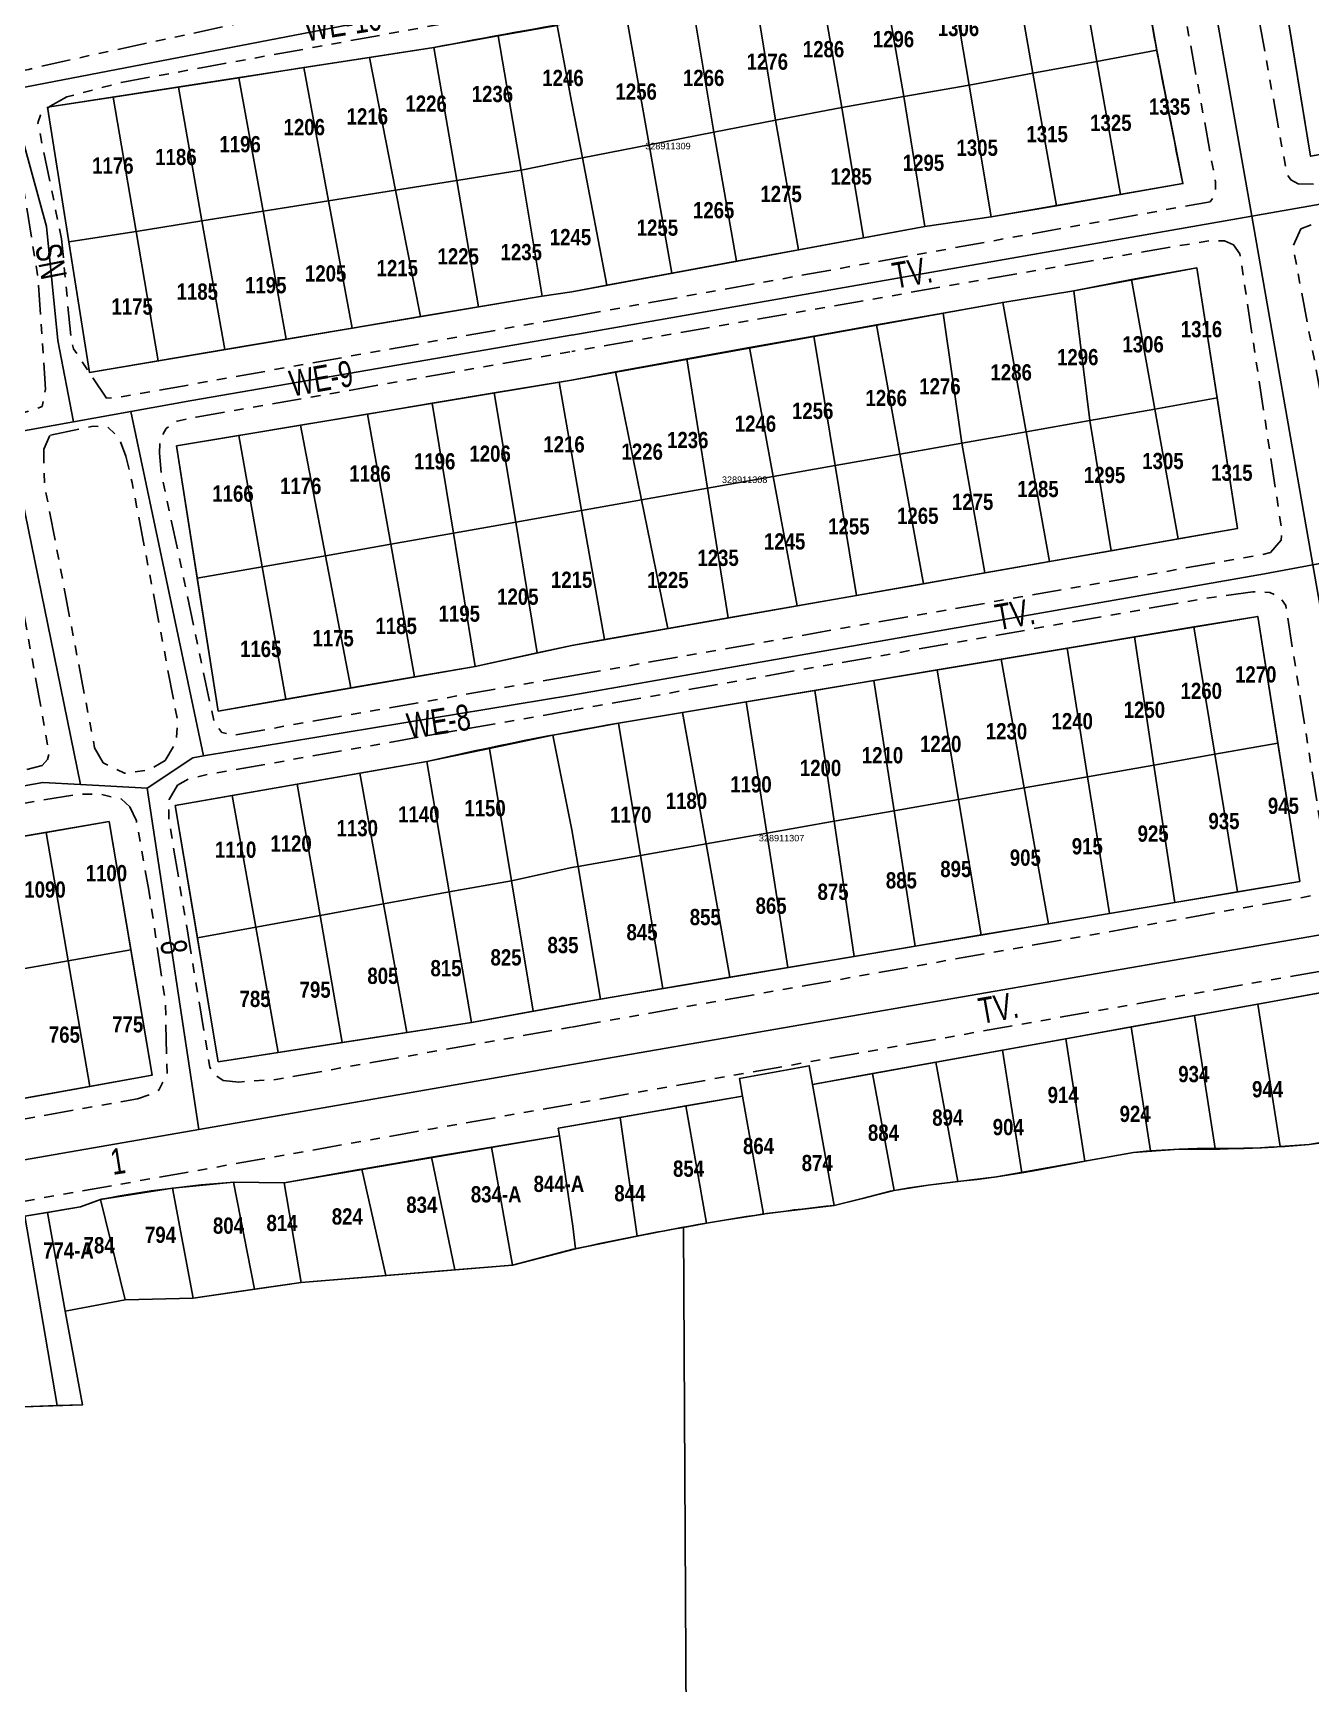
# Model space of a CAD drawing. Extents: x 205316 to 208372, y 4848714 to 4853250.
# Drawn here: x 206872.6 to 207069.4, y 4851710.7 to 4851964.9 of the extents above; entities that cross this region are included whole.
import ezdxf
from ezdxf.enums import TextEntityAlignment as Align

# ---------------------------------------------------------------- set-up
doc = ezdxf.new("R2010")
doc.units = 0
doc.header["$LTSCALE"] = 1.5
doc.header["$MEASUREMENT"] = 0
doc.linetypes.add('TRACO_25', pattern=[8, 3, -1, 1, -1, 1, -1])
for name, color, linetype in [('CD-MALHA-LOTES', 40, 'CONTINUOUS'), ('CD_TXT_QUADRA', 7, 'CONTINUOUS'), ('RU-QUADRAS', 6, 'CONTINUOUS'), ('SV-EIXO-RUA-N-PAV', 6, 'CONTINUOUS'), ('SV-RUA-NAO-PAV-S-GUIA-C-GUIA', 7, 'CONTINUOUS'), ('SV-TXT-RUA-N-PAV-S-GUIA-C-GUIA', 7, 'CONTINUOUS'), ('Th_NmrPort', 7, 'CONTINUOUS')]:
    doc.layers.add(name, color=color, linetype=linetype)
doc.styles.add('ARIAL', font='arial.ttf')
doc.styles.add('ROMANS', font='arial.ttf', dxfattribs={"height": 0.2})
doc.styles.get("Standard").update_dxf_attribs({"font": 'swisscbo.ttf'})

msp = doc.modelspace()

# ---------------------------------------------------------------- linework, layer by layer
at = {"layer": 'CD-MALHA-LOTES', "linetype": 'Continuous'}
for p, q in [((207032.96, 4851979.98), (207036.4, 4851960.5)), ((207013.44, 4851976.52), (207016.74, 4851956.83)), ((207026.57, 4851958.69), (207023.15, 4851978.26)), ((207003.29, 4851974.71), (207006.68, 4851955.11)), ((206993.75, 4851973), (206997.13, 4851953.43)), ((206974.08, 4851969.63), (206977.42, 4851949.59)), ((206983.72, 4851971.21), (206986.94, 4851951.45)), ((206963.86, 4851967.96), (206967.48, 4851947.66)), ((206944.25, 4851964.43), (206934.3, 4851962.65)), ((206953.3, 4851966.05), (206944.25, 4851964.43)), ((206947.75, 4851943.74), (206944.25, 4851964.43)), ((206955.59, 4851954.1), (206953.3, 4851966.05)), ((207066.07, 4851965.74), (207069.32, 4851945.91)), ((206924.43, 4851961.12), (206914.29, 4851959.55)), ((206934.3, 4851962.65), (206924.43, 4851961.12)), ((206928.44, 4851940.68), (206924.43, 4851961.12)), ((206937.85, 4851942.17), (206934.3, 4851962.65)), ((207036.4, 4851960.5), (207045.63, 4851962.25)), ((207049.66, 4851941.69), (207045.63, 4851962.25)), ((206914.29, 4851959.55), (206904.3, 4851958)), ((206918.1, 4851939.04), (206914.29, 4851959.55)), ((207016.74, 4851956.83), (207026.57, 4851958.69)), ((207026.57, 4851958.69), (207036.4, 4851960.5)), ((207026.57, 4851958.69), (207030.19, 4851938.29)), ((207040.03, 4851940.01), (207036.4, 4851960.5)), ((206894.99, 4851956.56), (206884.97, 4851955.01)), ((206904.3, 4851958), (206894.99, 4851956.56)), ((206898.62, 4851935.95), (206894.99, 4851956.56)), ((206908.03, 4851937.44), (206904.3, 4851958)), ((207016.74, 4851956.83), (207006.68, 4851955.11)), ((207016.74, 4851956.83), (207020.14, 4851936.55)), ((206884.97, 4851955.01), (206874.86, 4851953.44)), ((206888.49, 4851934.34), (206884.97, 4851955.01)), ((206957.21, 4851945.66), (206955.59, 4851954.1)), ((207006.68, 4851955.11), (206997.13, 4851953.43)), ((207006.68, 4851955.11), (207009.91, 4851935.11)), ((206874.86, 4851953.44), (206878.13, 4851932.7)), ((206986.94, 4851951.45), (206977.42, 4851949.59)), ((206997.13, 4851953.43), (206986.94, 4851951.45)), ((206986.94, 4851951.45), (206990.48, 4851931.5)), ((207000.48, 4851933.36), (206997.13, 4851953.43)), ((206977.42, 4851949.59), (206967.48, 4851947.66)), ((206977.42, 4851949.59), (206980.94, 4851929.73)), ((206967.48, 4851947.66), (206957.21, 4851945.66)), ((206967.48, 4851947.66), (206970.99, 4851927.89)), ((207069.32, 4851945.91), (207078.72, 4851947.56)), ((206947.75, 4851943.74), (206937.85, 4851942.17)), ((206955.59, 4851945.34), (206947.75, 4851943.74)), ((206951.02, 4851924.37), (206947.75, 4851943.74)), ((206957.21, 4851945.66), (206955.59, 4851945.34)), ((206957.21, 4851945.66), (206960.98, 4851926.03)), ((206928.44, 4851940.68), (206937.85, 4851942.17)), ((206937.85, 4851942.17), (206941.21, 4851922.72)), ((207040.03, 4851940.01), (207049.66, 4851941.69)), ((206908.03, 4851937.44), (206918.1, 4851939.04)), ((206918.1, 4851939.04), (206928.44, 4851940.68)), ((206918.1, 4851939.04), (206921.73, 4851919.44)), ((206928.44, 4851940.68), (206932.25, 4851921.21)), ((207020.14, 4851936.55), (207030.19, 4851938.29)), ((207030.19, 4851938.29), (207040.03, 4851940.01)), ((206888.49, 4851934.34), (206898.62, 4851935.95)), ((206898.62, 4851935.95), (206908.03, 4851937.44)), ((206898.62, 4851935.95), (206902.12, 4851916.14)), ((206911.6, 4851917.73), (206908.03, 4851937.44)), ((207009.91, 4851935.11), (207020.14, 4851936.55)), ((206878.13, 4851932.7), (206888.49, 4851934.34)), ((206888.49, 4851934.34), (206891.9, 4851914.41)), ((206990.48, 4851931.5), (207000.48, 4851933.36)), ((207000.48, 4851933.36), (207009.91, 4851935.11)), ((206878.13, 4851932.7), (206881.3, 4851912.63)), ((206980.94, 4851929.73), (206990.48, 4851931.5)), ((206970.99, 4851927.89), (206980.94, 4851929.73)), ((206960.98, 4851926.03), (206955.59, 4851925.03)), ((206960.98, 4851926.03), (206970.99, 4851927.89)), ((207041.73, 4851926.92), (207032.84, 4851925.19)), ((207041.73, 4851926.92), (207045.33, 4851906.98)), ((206941.21, 4851922.72), (206951.02, 4851924.37)), ((206951.02, 4851924.37), (206955.59, 4851925.03)), ((207021.91, 4851923.39), (207012.72, 4851921.72)), ((207032.84, 4851925.19), (207021.91, 4851923.39)), ((207025.52, 4851903.48), (207021.91, 4851923.39)), ((207032.84, 4851925.19), (207035.33, 4851905.21)), ((206921.73, 4851919.44), (206932.25, 4851921.21)), ((206932.25, 4851921.21), (206941.21, 4851922.72)), ((207012.72, 4851921.72), (207002.46, 4851919.92)), ((207012.72, 4851921.72), (207015.6, 4851901.73)), ((206911.6, 4851917.73), (206921.73, 4851919.44)), ((206992.81, 4851918.2), (206982.94, 4851916.44)), ((207002.46, 4851919.92), (206992.81, 4851918.2)), ((206992.81, 4851918.2), (206996.1, 4851898.28)), ((207006.08, 4851900.05), (207002.46, 4851919.92)), ((206891.9, 4851914.41), (206902.12, 4851916.14)), ((206902.12, 4851916.14), (206911.6, 4851917.73)), ((206982.94, 4851916.44), (206973.29, 4851914.73)), ((206982.94, 4851916.44), (206986.59, 4851896.6)), ((206881.3, 4851912.63), (206891.9, 4851914.41)), ((206973.29, 4851914.73), (206962.31, 4851912.7)), ((206973.29, 4851914.73), (206976.47, 4851894.81)), ((206943.62, 4851909.46), (206953.62, 4851911.13)), ((206955.52, 4851911.45), (206953.62, 4851911.13)), ((206953.62, 4851911.13), (206955.71, 4851899.05)), ((206955.52, 4851911.45), (206962.31, 4851912.7)), ((206962.31, 4851912.7), (206966.31, 4851893.01)), ((206934.09, 4851907.87), (206924.12, 4851906.21)), ((206943.62, 4851909.46), (206934.09, 4851907.87)), ((206934.09, 4851907.87), (206937.33, 4851887.87)), ((206946.93, 4851889.57), (206943.62, 4851909.46)), ((207054.93, 4851908.68), (207045.33, 4851906.98)), ((207058.05, 4851888.58), (207054.93, 4851908.68)), ((206924.12, 4851906.21), (206913.77, 4851904.48)), ((206924.12, 4851906.21), (206927.71, 4851886.19)), ((207035.33, 4851905.21), (207025.52, 4851903.48)), ((207045.33, 4851906.98), (207035.33, 4851905.21)), ((207035.33, 4851905.21), (207038.63, 4851885.17)), ((207045.33, 4851906.98), (207048.95, 4851886.98)), ((206904.29, 4851902.89), (206894.68, 4851901.29)), ((206904.29, 4851902.89), (206913.77, 4851904.48)), ((206907.89, 4851882.68), (206904.29, 4851902.89)), ((206913.77, 4851904.48), (206917.62, 4851884.4)), ((207025.52, 4851903.48), (207015.6, 4851901.73)), ((207025.52, 4851903.48), (207029.14, 4851883.51)), ((206894.68, 4851901.29), (206897.89, 4851880.92)), ((207015.6, 4851901.73), (207006.08, 4851900.05)), ((207015.6, 4851901.73), (207019.14, 4851881.75)), ((206957.07, 4851891.38), (206955.71, 4851899.05)), ((206996.1, 4851898.28), (206986.59, 4851896.6)), ((207006.08, 4851900.05), (206996.1, 4851898.28)), ((206996.1, 4851898.28), (206999.4, 4851878.28)), ((207006.08, 4851900.05), (207009.71, 4851880.09)), ((206986.59, 4851896.6), (206976.47, 4851894.81)), ((206986.59, 4851896.6), (206990.25, 4851876.68)), ((206966.31, 4851893.01), (206957.07, 4851891.38)), ((206976.47, 4851894.81), (206966.31, 4851893.01)), ((206966.31, 4851893.01), (206970.33, 4851873.18)), ((206976.47, 4851894.81), (206979.66, 4851874.82)), ((206955.59, 4851891.12), (206946.93, 4851889.57)), ((206957.07, 4851891.38), (206955.59, 4851891.12)), ((206957.07, 4851891.38), (206960.6, 4851871.47)), ((206927.71, 4851886.19), (206937.33, 4851887.87)), ((206937.33, 4851887.87), (206946.93, 4851889.57)), ((206937.33, 4851887.87), (206940.68, 4851867.36)), ((206950.25, 4851869.43), (206946.93, 4851889.57)), ((207048.95, 4851886.98), (207058.05, 4851888.58)), ((206917.62, 4851884.4), (206927.71, 4851886.19)), ((206927.71, 4851886.19), (206931.37, 4851865.74)), ((207029.14, 4851883.51), (207038.63, 4851885.17)), ((207038.63, 4851885.17), (207048.95, 4851886.98)), ((206897.89, 4851880.92), (206907.89, 4851882.68)), ((206917.62, 4851884.4), (206907.89, 4851882.68)), ((206907.89, 4851882.68), (206911.52, 4851862.29)), ((206921.53, 4851864.03), (206917.62, 4851884.4)), ((207019.14, 4851881.75), (207029.14, 4851883.51)), ((206897.89, 4851880.92), (206901.12, 4851860.48)), ((206999.4, 4851878.28), (207009.71, 4851880.09)), ((207009.71, 4851880.09), (207019.14, 4851881.75)), ((206990.25, 4851876.68), (206999.4, 4851878.28)), ((206970.33, 4851873.18), (206979.66, 4851874.82)), ((206979.66, 4851874.82), (206990.25, 4851876.68)), ((206960.6, 4851871.47), (206970.33, 4851873.18)), ((207051.36, 4851873.42), (207042.2, 4851871.89)), ((207054.58, 4851853.83), (207051.36, 4851873.42)), ((206950.25, 4851869.43), (206955.59, 4851870.59)), ((206960.6, 4851871.47), (206955.59, 4851870.59)), ((207031.84, 4851870.16), (207021.68, 4851868.46)), ((207042.2, 4851871.89), (207031.84, 4851870.16)), ((207034.98, 4851850.37), (207031.84, 4851870.16)), ((207045.2, 4851852.17), (207042.2, 4851871.89)), ((206931.37, 4851865.74), (206940.68, 4851867.36)), ((206940.68, 4851867.36), (206950.25, 4851869.43)), ((207021.68, 4851868.46), (207011.81, 4851866.81)), ((207025.22, 4851848.66), (207021.68, 4851868.46)), ((206931.37, 4851865.74), (206921.53, 4851864.03)), ((207002.05, 4851865.17), (206993.01, 4851863.66)), ((207011.81, 4851866.81), (207002.05, 4851865.17)), ((207005.19, 4851845.13), (207002.05, 4851865.17)), ((207015.13, 4851846.88), (207011.81, 4851866.81)), ((206901.12, 4851860.48), (206911.52, 4851862.29)), ((206911.52, 4851862.29), (206921.53, 4851864.03)), ((206993.01, 4851863.66), (206982.42, 4851861.89)), ((206995.98, 4851843.5), (206993.01, 4851863.66)), ((206972.61, 4851860.25), (206962.74, 4851858.6)), ((206982.42, 4851861.89), (206972.61, 4851860.25)), ((206976.23, 4851840.03), (206972.61, 4851860.25)), ((206985.59, 4851841.67), (206982.42, 4851861.89)), ((206955.57, 4851857.29), (206952.64, 4851856.78)), ((206955.57, 4851857.29), (206962.74, 4851858.6)), ((206962.74, 4851858.6), (206966.14, 4851838.25)), ((206942.87, 4851854.73), (206933.26, 4851852.71)), ((206942.87, 4851854.73), (206952.64, 4851856.78)), ((206946.27, 4851834.36), (206942.87, 4851854.73)), ((206952.64, 4851856.78), (206955.59, 4851842.17)), ((207064.26, 4851855.53), (207054.58, 4851853.83)), ((206933.26, 4851852.71), (206922.93, 4851850.9)), ((206936.7, 4851832.62), (206933.26, 4851852.71)), ((207045.2, 4851852.17), (207034.98, 4851850.37)), ((207054.58, 4851853.83), (207045.2, 4851852.17)), ((207045.2, 4851852.17), (207048.41, 4851831.01)), ((207054.58, 4851853.83), (207058.06, 4851832.63)), ((206922.93, 4851850.9), (206913.27, 4851849.21)), ((206926.59, 4851830.78), (206922.93, 4851850.9)), ((207034.98, 4851850.37), (207025.22, 4851848.66)), ((207034.98, 4851850.37), (207038.33, 4851829.31)), ((206903.28, 4851847.46), (206894.52, 4851845.93)), ((206913.27, 4851849.21), (206903.28, 4851847.46)), ((206906.91, 4851827.2), (206903.28, 4851847.46)), ((206916.8, 4851829), (206913.27, 4851849.21)), ((207015.13, 4851846.88), (207005.19, 4851845.13)), ((207025.22, 4851848.66), (207015.13, 4851846.88)), ((207015.13, 4851846.88), (207018.61, 4851826)), ((207025.22, 4851848.66), (207028.97, 4851827.74)), ((206894.52, 4851845.93), (206897.93, 4851825.57)), ((207005.19, 4851845.13), (206995.98, 4851843.5)), ((207005.19, 4851845.13), (207008.45, 4851824.29)), ((206874.63, 4851841.79), (206864.89, 4851840.13)), ((206884.32, 4851843.45), (206874.63, 4851841.79)), ((206874.63, 4851841.79), (206878.02, 4851822)), ((206887.67, 4851823.69), (206884.32, 4851843.45)), ((206956.53, 4851836.56), (206955.59, 4851842.17)), ((206985.59, 4851841.67), (206976.23, 4851840.03)), ((206995.98, 4851843.5), (206985.59, 4851841.67)), ((206985.59, 4851841.67), (206988.83, 4851820.99)), ((206995.98, 4851843.5), (206999.04, 4851822.71)), ((206976.23, 4851840.03), (206966.14, 4851838.25)), ((206976.23, 4851840.03), (206979.91, 4851819.49)), ((206956.53, 4851836.56), (206955.59, 4851836.39)), ((206966.14, 4851838.25), (206956.53, 4851836.56)), ((206956.53, 4851836.56), (206959.97, 4851816.13)), ((206966.14, 4851838.25), (206969.56, 4851817.75)), ((206936.7, 4851832.62), (206946.27, 4851834.36)), ((206955.59, 4851836.39), (206946.27, 4851834.36)), ((206949.62, 4851814.26), (206946.27, 4851834.36)), ((206926.59, 4851830.78), (206936.7, 4851832.62)), ((206940.13, 4851812.53), (206936.7, 4851832.62)), ((207048.41, 4851831.01), (207058.06, 4851832.63)), ((206906.91, 4851827.2), (206916.8, 4851829)), ((206916.8, 4851829), (206926.59, 4851830.78)), ((206916.8, 4851829), (206920.22, 4851809.44)), ((206926.59, 4851830.78), (206930.19, 4851810.99)), ((207028.97, 4851827.74), (207038.33, 4851829.31)), ((207038.33, 4851829.31), (207048.41, 4851831.01)), ((206897.93, 4851825.57), (206906.91, 4851827.2)), ((206910.37, 4851807.91), (206906.91, 4851827.2)), ((207018.61, 4851826), (207028.97, 4851827.74)), ((206897.93, 4851825.57), (206901.12, 4851806.48)), ((206999.04, 4851822.71), (207008.45, 4851824.29)), ((207008.45, 4851824.29), (207018.61, 4851826)), ((206868.18, 4851820.28), (206878.02, 4851822)), ((206878.02, 4851822), (206887.67, 4851823.69)), ((206881.34, 4851802.67), (206878.02, 4851822)), ((206890.95, 4851804.4), (206887.67, 4851823.69)), ((206988.83, 4851820.99), (206999.04, 4851822.71)), ((206969.56, 4851817.75), (206979.91, 4851819.49)), ((206979.91, 4851819.49), (206988.83, 4851820.99)), ((206959.97, 4851816.13), (206969.56, 4851817.75)), ((207071.29, 4851817.18), (207061.2, 4851815.36)), ((206940.13, 4851812.53), (206949.62, 4851814.26)), ((206949.62, 4851814.26), (206955.59, 4851815.34)), ((206959.97, 4851816.13), (206955.59, 4851815.34)), ((207061.2, 4851815.36), (207051.44, 4851813.6)), ((207061.2, 4851815.36), (207064.62, 4851793.41)), ((206930.19, 4851810.99), (206940.13, 4851812.53)), ((207041.7, 4851811.84), (207031.64, 4851810.03)), ((207051.44, 4851813.6), (207041.7, 4851811.84)), ((207044.68, 4851792.78), (207041.7, 4851811.84)), ((207051.44, 4851813.6), (207054.63, 4851793.12)), ((206920.22, 4851809.44), (206910.37, 4851807.91)), ((206920.22, 4851809.44), (206930.19, 4851810.99)), ((207031.64, 4851810.03), (207021.9, 4851808.27)), ((207034.58, 4851791.15), (207031.64, 4851810.03)), ((206901.12, 4851806.48), (206910.37, 4851807.91)), ((207011.61, 4851806.41), (207001.88, 4851804.66)), ((207021.9, 4851808.27), (207011.61, 4851806.41)), ((207015.01, 4851788.02), (207011.61, 4851806.41)), ((207021.9, 4851808.27), (207024.84, 4851789.4)), ((206881.34, 4851802.67), (206890.95, 4851804.4)), ((206992.12, 4851805.86), (206981.38, 4851803.9)), ((206981.38, 4851803.9), (206981.86, 4851801.19)), ((206992.65, 4851802.99), (206992.12, 4851805.86)), ((207001.88, 4851804.66), (206992.65, 4851802.99)), ((207005.21, 4851786.66), (207001.88, 4851804.66)), ((206871.39, 4851800.88), (206881.34, 4851802.67)), ((206981.86, 4851801.19), (206973.14, 4851799.67)), ((206981.86, 4851801.19), (206985.07, 4851783.02)), ((206992.65, 4851802.99), (206995.97, 4851784.36)), ((206973.14, 4851799.67), (206963.02, 4851797.91)), ((206973.14, 4851799.67), (206976.33, 4851781.63)), ((206955.58, 4851796.6), (206953.49, 4851796.25)), ((206953.49, 4851796.25), (206953.66, 4851795.07)), ((206955.58, 4851796.6), (206963.02, 4851797.91)), ((206963.02, 4851797.91), (206965.62, 4851779.64)), ((206953.66, 4851795.07), (206943.21, 4851793.32)), ((206953.66, 4851795.07), (206955.72, 4851781.19)), ((207063.72, 4851793.35), (207064.18, 4851793.38)), ((207064.62, 4851793.41), (207064.18, 4851793.38)), ((207069.11, 4851793.74), (207064.62, 4851793.41)), ((207072.32, 4851794.3), (207069.11, 4851793.74)), ((206933.98, 4851791.77), (206923.26, 4851789.96)), ((206943.21, 4851793.32), (206933.98, 4851791.77)), ((206933.98, 4851791.77), (206937.56, 4851774.43)), ((206946.46, 4851775.16), (206943.21, 4851793.32)), ((207044, 4851792.71), (207044.68, 4851792.78)), ((207049.09, 4851793.04), (207044.68, 4851792.78)), ((207053.59, 4851793.11), (207054.63, 4851793.12)), ((207059.01, 4851793.16), (207054.63, 4851793.12)), ((206922.82, 4851789.89), (206911.29, 4851787.86)), ((206923.26, 4851789.96), (206922.82, 4851789.89)), ((206923.26, 4851789.96), (206926.92, 4851773.56)), ((207024.84, 4851789.4), (207020.97, 4851788.76)), ((207026.66, 4851789.71), (207024.84, 4851789.4)), ((206883.02, 4851785.27), (206894.11, 4851787.02)), ((206903.49, 4851787.95), (206894.11, 4851787.02)), ((206894.11, 4851787.02), (206897.26, 4851770.06)), ((206911.29, 4851787.86), (206903.49, 4851787.95)), ((206906.73, 4851771.45), (206903.49, 4851787.95)), ((206911.29, 4851787.86), (206913.92, 4851772.5)), ((207005.21, 4851786.66), (207004.65, 4851786.56)), ((207015.01, 4851788.02), (207010.44, 4851787.49)), ((207015.01, 4851788.02), (207015.93, 4851788.13)), ((206874.86, 4851783.28), (206871.33, 4851782.69)), ((206879.94, 4851784.13), (206874.86, 4851783.28)), ((206877.54, 4851768.08), (206874.86, 4851783.28)), ((206883.02, 4851785.27), (206879.94, 4851784.13)), ((206886.79, 4851769.81), (206883.02, 4851785.27)), ((206871.33, 4851782.69), (206876.33, 4851753.53)), ((206956.11, 4851777.65), (206955.72, 4851781.19)), ((206972.75, 4851780.98), (206973.21, 4851700.97)), ((206979.09, 4851782.09), (206976.33, 4851781.63)), ((206985.56, 4851783.09), (206985.07, 4851783.02)), ((206965.62, 4851779.64), (206956.11, 4851777.65)), ((206946.46, 4851775.16), (206956.11, 4851777.65)), ((206913.92, 4851772.5), (206926.92, 4851773.56)), ((206926.92, 4851773.56), (206937.56, 4851774.43)), ((206937.56, 4851774.43), (206946.46, 4851775.16)), ((206897.26, 4851770.06), (206906.73, 4851771.45)), ((206906.73, 4851771.45), (206913.92, 4851772.5)), ((206877.54, 4851768.08), (206886.79, 4851769.81)), ((206880.23, 4851753.67), (206877.54, 4851768.08)), ((206897.26, 4851770.06), (206886.79, 4851769.81)), ((206866.46, 4851753.18), (206876.33, 4851753.53)), ((206876.33, 4851753.53), (206880.23, 4851753.67))]:
    msp.add_line(p, q, dxfattribs=at)
at = {"layer": 'CD-MALHA-LOTES', "linetype": 'Continuous', "flags": 128}
for points in [[(207045.63, 4851962.25), (207042.13, 4851981.93), (207032.96, 4851979.98)], [(207054.93, 4851908.68), (207051.82, 4851928.71), (207041.73, 4851926.92)], [(207064.26, 4851855.53), (207061.17, 4851875.06), (207051.36, 4851873.42)], [(207058.06, 4851832.63), (207067.64, 4851834.24), (207064.26, 4851855.53)], [(207059.01, 4851793.16), (207061.77, 4851793.25), (207063.72, 4851793.35)], [(207034.58, 4851791.15), (207033, 4851790.84), (207026.66, 4851789.71)], [(207034.58, 4851791.15), (207042.07, 4851792.5), (207044, 4851792.71)], [(207049.09, 4851793.04), (207051.86, 4851793.1), (207053.59, 4851793.11)], [(207015.93, 4851788.13), (207017.99, 4851788.36), (207020.97, 4851788.76)], [(207004.65, 4851786.56), (207000.32, 4851785.44), (206995.97, 4851784.36)], [(207010.44, 4851787.49), (207007.54, 4851787.06), (207005.21, 4851786.66)], [(206995.97, 4851784.36), (206990.77, 4851783.72), (206985.56, 4851783.09)], [(206965.62, 4851779.64), (206970.88, 4851780.63), (206972.75, 4851780.98)], [(206972.75, 4851780.98), (206976.07, 4851781.59), (206976.33, 4851781.63)], [(206979.09, 4851782.09), (206980.7, 4851782.35), (206985.07, 4851783.02)]]:
    msp.add_lwpolyline(points, dxfattribs=at)
at = {"layer": 'RU-QUADRAS', "linetype": 'Continuous'}
for points in [[(207062.88, 4851985.11), (207229.76, 4852014.57), (207236.76, 4851975.31), (207069.32, 4851945.91)], [(206894.68, 4851901.29), (206955.52, 4851911.45), (207021.91, 4851923.39), (207032.84, 4851925.19), (207051.82, 4851928.71), (207058.05, 4851888.58), (206955.59, 4851870.58), (206940.68, 4851867.36), (206901.12, 4851860.48)], [(206716.43, 4851814.73), (206884.32, 4851843.45), (206890.95, 4851804.4), (206724.05, 4851774.33)]]:
    msp.add_lwpolyline(points, close=True, dxfattribs=at)
for points in [[(206874.86, 4851953.44), (206934.3, 4851962.65, -0.007627), (206983.72, 4851971.21), (207032.96, 4851979.98), (207042.13, 4851981.93, 0.008776), (207049.66, 4851941.69), (207020.14, 4851936.55), (207009.91, 4851935.11), (206955.59, 4851925.03), (206951.02, 4851924.37), (206881.3, 4851912.63)], [(206894.52, 4851845.93), (206933.26, 4851852.71, -0.014446), (206962.75, 4851858.6), (207061.17, 4851875.06), (207067.64, 4851834.24), (206959.93, 4851816.13), (206940.13, 4851812.53), (206901.12, 4851806.48)]]:
    msp.add_lwpolyline(points, format="xyb", close=True, dxfattribs=at)
for points in [[(206860.62, 4851780.91), (206879.94, 4851784.13), (206883.16, 4851785.32, -0.028101), (206903.64, 4851787.96), (206911.29, 4851787.86), (206953.66, 4851795.08), (206953.49, 4851796.25), (206981.86, 4851801.19), (206981.38, 4851803.9), (206992.12, 4851805.86), (206992.65, 4851802.99), (207188.83, 4851838.38)], [(207075.01, 4851795.05, -0.049635), (207069.11, 4851793.74, -0.025055), (207049.09, 4851793.04), (207042.07, 4851792.5), (207020.97, 4851788.76), (207010.44, 4851787.49), (207005.21, 4851786.66), (206995.97, 4851784.36, 0.0177), (206976.33, 4851781.63, 0.010557), (206955.8, 4851777.6), (206946.46, 4851775.16), (206913.92, 4851772.5), (206897.26, 4851770.06), (206886.79, 4851769.81), (206877.54, 4851768.08), (206880.23, 4851753.67), (206866.46, 4851753.18)], [(206866.46, 4851753.18), (206880.23, 4851753.67), (206877.54, 4851768.08), (206886.79, 4851769.81), (206897.26, 4851770.06), (206913.92, 4851772.5), (206946.46, 4851775.16), (206955.8, 4851777.6, -0.010557), (206976.33, 4851781.63, -0.0177), (206995.97, 4851784.36), (207005.21, 4851786.66), (207010.44, 4851787.49), (207020.97, 4851788.76), (207042.07, 4851792.5), (207049.09, 4851793.04, 0.025055), (207069.11, 4851793.74, 0.049635), (207075.01, 4851795.05)]]:
    msp.add_lwpolyline(points, format="xyb", dxfattribs=at)
at = {"layer": 'SV-EIXO-RUA-N-PAV', "flags": 128}
for points in [[(207031.73, 4852099.16), (207041.45, 4852043.81), (207050.85, 4851990.27), (207060.25, 4851936.7), (207069.68, 4851883), (207079.42, 4851827.52)], [(206955.57, 4851972.8), (206868.96, 4851956.1), (206865.03, 4851955.3), (206860.15, 4851954.92), (206853.61, 4851954.42), (206686.35, 4851926.32)], [(206955.57, 4851918.36), (207060.25, 4851936.7), (207243.4, 4851968.78)], [(206868.96, 4851956.1), (206874.69, 4851935.1), (206876.44, 4851917.54), (206878.84, 4851905.02)], [(206955.71, 4851918.38), (206897.08, 4851908.32), (206887.66, 4851906.62), (206878.84, 4851905.02), (206868.91, 4851903.22), (206719.42, 4851876.13), (206695.8, 4851872.01), (206510.33, 4851840.06), (206473.11, 4851833.64), (206346.98, 4851811.89), (206331.94, 4851808.45), (206323.57, 4851806.62), (206172.98, 4851780.86), (206163.33, 4851780.28)], [(206955.57, 4851862.93), (207062.22, 4851881.63), (207069.68, 4851883), (207249.03, 4851915.8)], [(206887.66, 4851906.62), (206898.87, 4851853.57)], [(206868.91, 4851903.22), (206879.9, 4851849.18)], [(206955.57, 4851806.05), (207079.42, 4851827.52), (207235.55, 4851855.68), (207250.68, 4851860.51), (207256.99, 4851863.97), (207258.43, 4851867.57)], [(206955.57, 4851862.93), (206898.87, 4851853.57), (206897.22, 4851853.3), (206890.2, 4851848.62), (206879.9, 4851849.18), (206874.1, 4851849.5), (206704.78, 4851819.2)], [(206890.2, 4851848.62), (206898.12, 4851796.05)], [(206955.57, 4851806.05), (206898.12, 4851796.05), (206715.41, 4851764.26), (206706.54, 4851762.72), (206696.59, 4851763.59), (206684.59, 4851761.25), (206621.22, 4851749.25), (206549.22, 4851731.98), (206501.15, 4851723.14)]]:
    msp.add_lwpolyline(points, dxfattribs=at)
at = {"layer": 'SV-RUA-NAO-PAV-S-GUIA-C-GUIA', "linetype": 'TRACO_25', "flags": 128}
for points in [[(206955.58, 4852091.7), (206958.87, 4852092.33), (207000.96, 4852100.68), (207055.98, 4852108.07), (207098.51, 4852113.64), (207118.55, 4852116.93), (207148.76, 4852125.62), (207172.48, 4852128.99), (207205.87, 4852133.75), (207210.75, 4852131.93), (207214.14, 4852129.13), (207217.38, 4852124.43), (207219.53, 4852117.7), (207219.6, 4852107.04), (207219.44, 4852101.09), (207221.22, 4852091.05), (207223.28, 4852080), (207224.09, 4852074.38), (207225.31, 4852070.06), (207228.57, 4852062.36), (207232.15, 4852043.29), (207234.05, 4852033.92), (207234.89, 4852022.22), (207239.71, 4852000.74), (207241.41, 4851992.18), (207253.93, 4851928.83), (207254.07, 4851921.95), (207251.54, 4851917.63), (207250.56, 4851915.24), (207252.13, 4851912.81), (207257.34, 4851887.47), (207259.86, 4851871.1), (207259.68, 4851863.81), (207256.63, 4851859.89), (207249.96, 4851856.92), (207242.4, 4851852.47), (207226.04, 4851847.98), (207179.55, 4851839.37), (207162.8, 4851836.45), (207076.65, 4851821.47), (206955.57, 4851799.97)], [(206955.57, 4852026.35), (206933.27, 4852022.31), (206878.2, 4852012.88), (206873.78, 4852011.91), (206872.02, 4852008.66), (206871.92, 4852000.61), (206873.18, 4851989.55), (206873.27, 4851988.82), (206875.58, 4851978.01), (206876.24, 4851973.53), (206878.85, 4851970.23), (206881.15, 4851967.24), (206874.27, 4851972.98), (206872.71, 4851978.07), (206871.66, 4851986.26), (206871.21, 4851989.48), (206869.89, 4851998.88), (206869.67, 4852006.89), (206869.36, 4852010.95), (206856.26, 4852008.09), (206855.11, 4852006.3), (206857.89, 4851989.03), (206862.44, 4851960.73), (206863.77, 4851958.74), (206867.36, 4851958.49), (206871.95, 4851959.28), (206877.42, 4851960.56), (206905.14, 4851966.55), (206952.39, 4851975.92), (206955.57, 4851976.48)], [(206955.57, 4851921.2), (207053.87, 4851938.9), (207054.67, 4851940.07), (207054.68, 4851941.93), (207047.61, 4851980.78), (207045.54, 4851986.64), (207043.62, 4851986.56), (206962.93, 4851971.25), (206955.57, 4851969.91)], [(206955.57, 4851921.2), (206885.49, 4851908.72), (206883.91, 4851908.66), (206878.86, 4851916.25), (206878.5, 4851917.38), (206877.01, 4851933.19), (206873.35, 4851951.05), (206873.76, 4851952.25), (206875.23, 4851953.59), (206877.81, 4851955.05), (206886.16, 4851957.26), (206955.57, 4851969.91)], [(206864.56, 4851905.2), (206870.67, 4851906.28), (206874.01, 4851907.35), (206874.53, 4851910.03), (206873.32, 4851927.62), (206871.07, 4851941.34), (206868.49, 4851949.79), (206866.69, 4851952.28), (206862.83, 4851952.98), (206850.11, 4851950.97), (206758.26, 4851935.82), (206699.61, 4851925.58), (206695.85, 4851924.9), (206690.47, 4851923.69)], [(206955.57, 4851865.91), (207061.53, 4851884.51), (207063.16, 4851884.87), (207064.8, 4851886.78), (207064.84, 4851888.54), (207058.43, 4851930.89), (207057.47, 4851932.28), (207056.05, 4851932.87), (207054.05, 4851932.93), (207047.69, 4851931.9), (206955.57, 4851915.84)], [(206955.57, 4851865.91), (206903.76, 4851856.81), (206901.68, 4851857.16), (206900.49, 4851858.74), (206892.36, 4851897.16), (206892.06, 4851900.19), (206892.15, 4851902.32), (206893.09, 4851903.96), (206894.78, 4851905.1), (206897.73, 4851905.75), (206955.57, 4851915.84)], [(206700.28, 4851867.41), (206702.47, 4851869.51), (206706.09, 4851871.43), (206857.76, 4851898.5), (206862.71, 4851899.61), (206864.51, 4851899.67), (206865.91, 4851899.09), (206867.31, 4851897.02), (206875.09, 4851854.02), (206874.83, 4851853), (206874.03, 4851852.08), (206871.6, 4851851.45), (206717.56, 4851824.5), (206714.68, 4851824.47), (206710.74, 4851825.76), (206707.09, 4851828.33)], [(206955.57, 4851811.83), (207070.4, 4851832.2), (207071.38, 4851832.66), (207072.03, 4851833.86), (207072.03, 4851835.56), (207065.48, 4851876.75), (207064.62, 4851877.98), (207063.05, 4851878.74), (207060.43, 4851878.86), (207053.12, 4851877.82), (206955.57, 4851860.6)], [(206955.57, 4851860.6), (206899.55, 4851850.72), (206896.5, 4851850.01), (206894.84, 4851849.05), (206893.57, 4851846.86), (206893.52, 4851843.83), (206899.84, 4851805.67), (206900.41, 4851804.57), (206901.9, 4851803.58), (206904.32, 4851803.36), (206909.97, 4851803.74), (206955.57, 4851811.83)], [(206955.57, 4851799.97), (206934.14, 4851796.16), (206860.88, 4851783.17), (206735.63, 4851761.77), (206703.71, 4851756.48), (206702.49, 4851759.36), (206701.02, 4851760.12), (206698.13, 4851760.77), (206694.81, 4851760.87), (206654.52, 4851751.84), (206624, 4851746.46), (206585.03, 4851737.55), (206565.65, 4851732.94), (206559.17, 4851731.96), (206552.85, 4851730.31), (206529.3, 4851726.65), (206511.96, 4851723.83), (206509.42, 4851722.02), (206508.46, 4851720.4), (206508.21, 4851717.63), (206508.16, 4851715.1), (206512.83, 4851676.33), (206513.57, 4851669.7), (206514.06, 4851665.84), (206514.03, 4851660.11), (206513.76, 4851655.44), (206512.64, 4851644.99), (206509.35, 4851624.21), (206509.04, 4851619.98), (206511, 4851618.32), (206514.46, 4851617.32), (206528.26, 4851617.97), (206532.48, 4851617.63), (206534.74, 4851615.64), (206536.01, 4851612.66), (206536.51, 4851590.47), (206535, 4851581.45), (206535.07, 4851577.82), (206537.19, 4851563.13), (206538.4, 4851551.11), (206538.67, 4851544.48), (206539.26, 4851538.03), (206538.95, 4851534.3), (206537.9, 4851520.6), (206539.26, 4851518.77), (206540.04, 4851506.18), (206541.1, 4851490.87), (206542.56, 4851475.23), (206543.53, 4851465.1), (206543.84, 4851461.96), (206545.54, 4851451.49), (206547.81, 4851439.67), (206548.09, 4851432.97), (206548.17, 4851427.19), (206548.57, 4851415.7)]]:
    msp.add_lwpolyline(points, dxfattribs=at)
for points in [[(207194.33, 4851963.61), (207235.01, 4851970.54), (207237.79, 4851971.89), (207238.45, 4851973.38), (207238.64, 4851974.93), (207231.65, 4852015.2), (207230.89, 4852016.74), (207229.62, 4852018.06), (207227.11, 4852018.79), (207224.43, 4852018.49), (207189.32, 4852011.62), (207178.32, 4852009.7), (207109.1, 4851997.61), (207060.28, 4851989.09), (207058.4, 4851988), (207058.19, 4851986.75), (207058.17, 4851984.97), (207065.64, 4851943.25), (207066.26, 4851942.27), (207067.4, 4851941.64), (207070.47, 4851941.57), (207174.9, 4851960.15)], [(207196.03, 4851957.94), (207229.06, 4851963.65), (207237.13, 4851964.46), (207239.35, 4851963.61), (207241.52, 4851961.11), (207242.94, 4851957.07), (207249.63, 4851923.31), (207249.57, 4851920.48), (207247.54, 4851918.51), (207241.67, 4851917.52), (207223.52, 4851913.51), (207191.27, 4851907.71), (207169.38, 4851903.79), (207077.1, 4851887.29), (207075.21, 4851888.11), (207074.62, 4851889.36), (207066.61, 4851931.99), (207067.8, 4851934.71), (207069.89, 4851935.52), (207174.3, 4851954.08)], [(206875.19, 4851902.92), (206874.25, 4851900.82), (206874.37, 4851895.3), (206882.1, 4851854.82), (206883.43, 4851852.51), (206886.71, 4851850.91), (206890.46, 4851851.43), (206892.95, 4851852.84), (206894.63, 4851855.71), (206894.86, 4851859.05), (206887.87, 4851895.65), (206886.91, 4851899.73), (206885.86, 4851902.51), (206884.1, 4851904.2), (206881.85, 4851904.34)], [(206717.45, 4851818.83), (206716.18, 4851818.56), (206714.5, 4851817.9), (206713.73, 4851816.5), (206721.18, 4851774.88), (206722.08, 4851773.1), (206723.03, 4851772.09), (206724.65, 4851771.9), (206728.52, 4851772.22), (206888.68, 4851800.78), (206890.68, 4851801.46), (206891.96, 4851802.13), (206893.26, 4851804.54), (206892.99, 4851815.65), (206890.45, 4851832.88), (206888.52, 4851843.57), (206887.51, 4851845.73), (206886.18, 4851846.96), (206882.98, 4851847.66), (206879.86, 4851847.71), (206873.38, 4851846.66), (206798.88, 4851832.6)]]:
    msp.add_lwpolyline(points, close=True, dxfattribs=at)

# ---------------------------------------------------------------- texts
at = {"layer": 'CD_TXT_QUADRA', "color": 7, "linetype": 'Continuous', "style": 'ROMANS'}
for s, p in [('328911309', (206970.37, 4851947.47)), ('328911308', (206982.18, 4851896.1)), ('328911307', (206987.87, 4851840.91))]:
    msp.add_text(s, height=1, dxfattribs=at).set_placement(p, align=Align.MIDDLE)
at = {"layer": 'SV-TXT-RUA-N-PAV-S-GUIA-C-GUIA', "style": 'ARIAL', "width": 0.7}
for s, rotation, p in [('WE-10', 9, (206914.72, 4851963.55)), ('SN', 281, (206872.91, 4851932.01)), ('TV.', 10, (207005.34, 4851925.5)), ('WE-9', 10, (206912.5, 4851908.89)), ('TV.', 10, (207021.15, 4851872.89)), ('WE-8', 9, (206930.54, 4851856.13)), ('8', 278, (206892.18, 4851824.95)), ('TV.', 10, (207018.6, 4851812.28)), ('SN             1', 9, (206865.58, 4851785.98))]:
    msp.add_text(s, height=4, rotation=rotation, dxfattribs=at).set_placement(p)
at = {"layer": 'Th_NmrPort', "color": 1}
for s, p in [('1306', (207011.92, 4851965.66)), ('1286', (206991.14, 4851962.39)), ('1296', (207001.91, 4851963.93)), ('1276', (206982.49, 4851960.47)), ('1246', (206951.02, 4851957.96)), ('1266', (206972.68, 4851957.97)), ('1236', (206940.16, 4851955.49)), ('1256', (206962.29, 4851955.86)), ('1226', (206929.95, 4851954.01)), ('1335', (207044.42, 4851953.55)), ('1206', (206911.19, 4851950.39)), ('1216', (206920.9, 4851952.04)), ('1325', (207035.38, 4851951.05)), ('1196', (206901.31, 4851947.76)), ('1305', (207014.8, 4851947.21)), ('1315', (207025.57, 4851949.32)), ('1186', (206891.43, 4851945.79)), ('1295', (207006.53, 4851944.9)), ('1176', (206881.72, 4851944.47)), ('1285', (206995.38, 4851942.79)), ('1275', (206984.6, 4851940.1)), ('1265', (206974.22, 4851937.6)), ('1255', (206965.56, 4851934.91)), ('1245', (206952.18, 4851933.45)), ('1225', (206934.89, 4851930.49)), ('1235', (206944.6, 4851931.15)), ('1205', (206914.48, 4851927.86)), ('1215', (206925.51, 4851928.68)), ('1185', (206894.72, 4851925.06)), ('1195', (206905.26, 4851926.05)), ('1175', (206884.68, 4851922.76)), ('1316', (207049.33, 4851919.28)), ('1306', (207040.34, 4851916.95)), ('1296', (207030.28, 4851914.97)), ('1286', (207020.03, 4851912.63)), ('1276', (207009.06, 4851910.48)), ('1256', (206989.47, 4851906.7)), ('1266', (207000.79, 4851908.68)), ('1246', (206980.66, 4851904.73)), ('1216', (206951.18, 4851901.54)), ('1236', (206970.23, 4851902.21)), ('1196', (206931.27, 4851898.93)), ('1206', (206939.8, 4851900.11)), ('1226', (206963.22, 4851900.42)), ('1305', (207043.4, 4851898.98)), ('1186', (206921.31, 4851897.04)), ('1295', (207034.41, 4851896.82)), ('1315', (207054.01, 4851897.18)), ('1166', (206900.21, 4851893.96)), ('1176', (206910.64, 4851895.14)), ('1285', (207024.16, 4851894.67)), ('1275', (207014.1, 4851892.69)), ('1255', (206995.04, 4851888.92)), ('1265', (207005.65, 4851890.54)), ('1245', (206985.15, 4851886.59)), ('1235', (206974.9, 4851884.07)), ('1215', (206952.36, 4851880.69)), ('1225', (206967.17, 4851880.66)), ('1205', (206944.07, 4851878.09)), ('1185', (206925.34, 4851873.59)), ('1195', (206935.06, 4851875.48)), ('1175', (206915.62, 4851871.69)), ('1165', (206904.48, 4851870.04)), ('1270', (207057.68, 4851866.12)), ('1260', (207049.3, 4851863.59)), ('1240', (207029.43, 4851858.92)), ('1250', (207040.54, 4851860.68)), ('1230', (207019.31, 4851857.37)), ('1210', (207000.22, 4851853.67)), ('1220', (207009.18, 4851855.42)), ('1200', (206990.68, 4851851.72)), ('1190', (206979.97, 4851849.19)), ('1150', (206939.02, 4851845.52)), ('1180', (206970.03, 4851846.66)), ('945', (207062.74, 4851845.89)), ('1140', (206928.83, 4851844.58)), ('1170', (206961.46, 4851844.52)), ('935', (207053.59, 4851843.55)), ('1130', (206919.35, 4851842.45)), ('925', (207042.68, 4851841.61)), ('1110', (206900.62, 4851839.13)), ('1120', (206909.15, 4851840.08)), ('905', (207023.01, 4851837.91)), ('915', (207032.55, 4851839.66)), ('1100', (206880.72, 4851835.52)), ('895', (207012.3, 4851836.16)), ('1090', (206871.27, 4851833)), ('885', (207003.92, 4851834.41)), ('865', (206983.86, 4851830.51)), ('875', (206993.4, 4851832.65)), ('855', (206973.73, 4851828.76)), ('845', (206963.99, 4851826.43)), ('835', (206951.82, 4851824.45)), ('815', (206933.81, 4851820.89)), ('825', (206943.05, 4851822.55)), ('795', (206913.66, 4851817.58)), ('805', (206924.09, 4851819.71)), ('785', (206904.41, 4851816.16)), ('765', (206875.05, 4851810.66)), ('775', (206884.81, 4851812.24)), ('934', (207048.94, 4851804.58)), ('944', (207060.3, 4851802.25)), ('914', (207028.83, 4851801.37)), ('894', (207011.06, 4851797.88)), ('924', (207039.91, 4851798.46)), ('884', (207001.16, 4851795.55)), ('904', (207020.38, 4851796.42)), ('864', (206981.93, 4851793.51)), ('854', (206971.15, 4851790.02)), ('874', (206990.96, 4851790.89)), ('844-A', (206949.68, 4851787.68)), ('834', (206930.08, 4851784.46)), ('834-A', (206940.02, 4851786.07)), ('844', (206962.11, 4851786.24)), ('824', (206918.61, 4851782.66)), ('794', (206889.85, 4851779.84)), ('804', (206900.31, 4851781.25)), ('814', (206908.56, 4851781.65)), ('774-A', (206874.16, 4851777.43)), ('784', (206880.4, 4851778.23))]:
    msp.add_text(s, height=2.5, dxfattribs=at).set_placement(p, align=Align.MIDDLE_LEFT)

doc.saveas('drawing.dxf')
